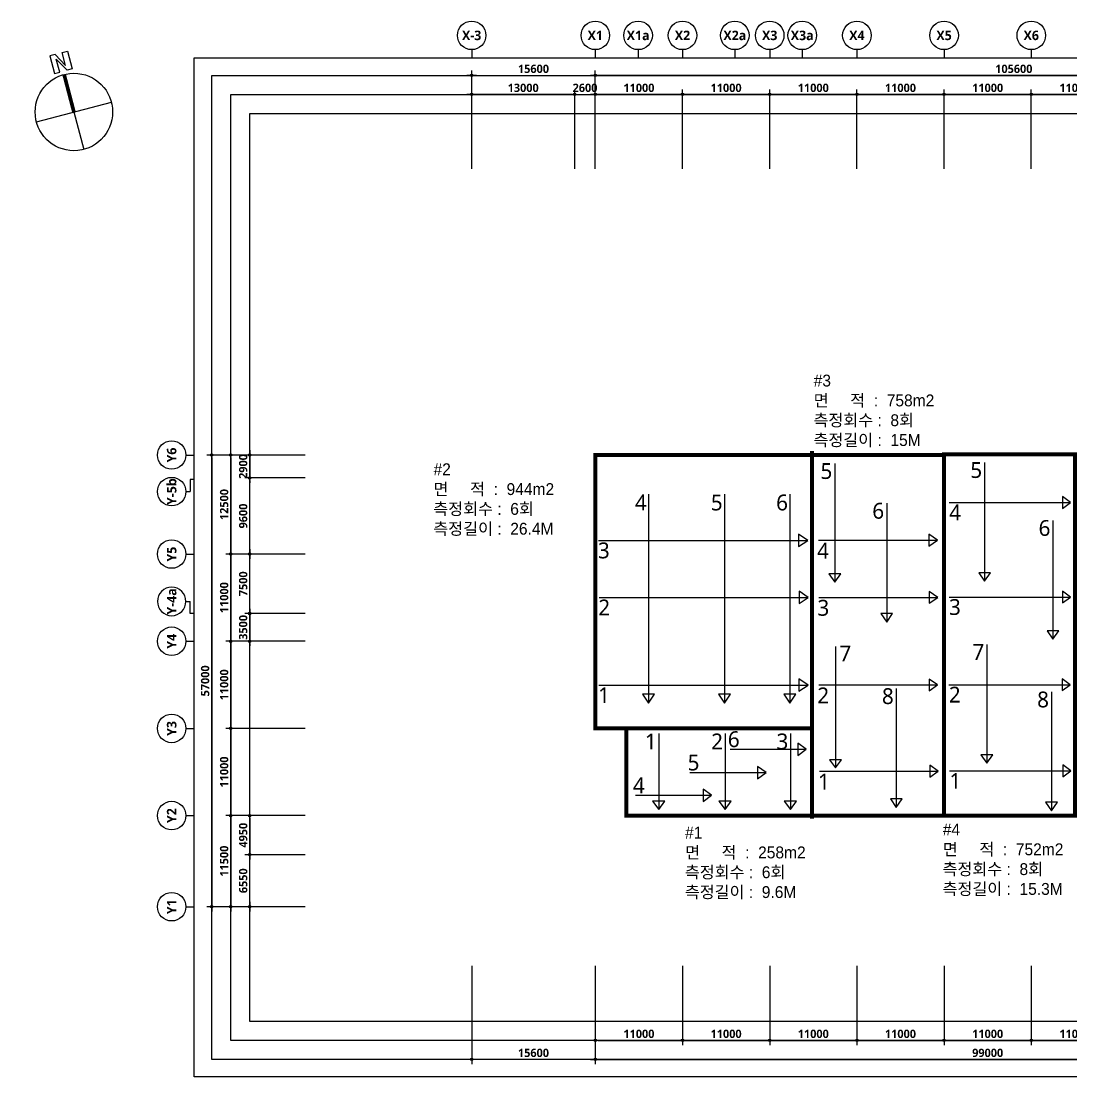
# Model space of a CAD drawing. Header units: millimetres. Extents: x -5354 to 981672, y -957001 to -780013.
# Drawn here: x 498646 to 631209, y -928197 to -794976 of the extents above; entities that cross this region are included whole.
import ezdxf
from ezdxf.enums import TextEntityAlignment as Align

# ---------------------------------------------------------------- set-up
doc = ezdxf.new("R2010")
doc.units = ezdxf.units.MM
doc.header["$LTSCALE"] = 300
doc.header["$MEASUREMENT"] = 0
doc.header["$PDSIZE"] = -10
doc.layers.get('0').update_dxf_attribs({"linetype": 'CONTINUOUS'})
doc.layers.get('Defpoints').update_dxf_attribs({"color": 153, "linetype": 'CONTINUOUS'})
for name, color, linetype in [('0.box', 2, 'CONTINUOUS'), ('0.line', 3, 'CONTINUOUS'), ('9-텍스트', 3, 'CONTINUOUS'), ('A-ANNO-SYMB', 7, 'CONTINUOUS'), ('A-ANNO-TEXT1', 7, 'CONTINUOUS'), ('A-ST-AXIS-BUB', 7, 'CONTINUOUS'), ('A-ST-AXIS-DIM', 7, 'CONTINUOUS'), ('ILDO_Cosinus Joint', 20, 'CONTINUOUS'), ('X-SEC-종$0$A-ST-AXIS-BUB', 7, 'CONTINUOUS'), ('검수라인', 3, 'CONTINUOUS')]:
    doc.layers.add(name, color=color, linetype=linetype)
doc.layers.add('Defpoint', color=161, linetype='CONTINUOUS', plot=False)
doc.styles.add('RXHS', font='')
doc.styles.add('SH_대대리576', font='')
doc.styles.add('운율4', font='malgun.ttf')
doc.styles.get('RXHS').set_extended_font_data('HY울릉도L')
doc.styles.get('SH_대대리576').set_extended_font_data('NanumGothic', bold=True)
doc.dimstyles.new('SHP 600', dxfattribs={"dimscale": 300, "dimtxt": 3.5, "dimasz": 1, "dimexe": 2, "dimexo": 2, "dimgap": 1, "dimtad": 1, "dimdec": 0, "dimzin": 0, "dimdsep": 46, "dimtxsty": 'SH_대대리576', "dimblk": 'DIMDOT', "dimcen": 0.09, "dimclrt": 3, "dimadec": 0, "dimazin": 1, "dimtfac": 1, "dimtdec": 0, "dimtix": 1, "dimtmove": 2, "dimatfit": 0, "dimldrblk": 'DIMDOT', "dimfxl": 1, "dimtolj": 1, "dimtzin": 0, "dimarcsym": 0})

# ---------------------------------------------------------------- blocks, each defined once
blk = doc.blocks.new('DIMDOT')
at = {"color": 0}
blk.add_line((-2, 0), (2, 0), dxfattribs=at)
for radius in [0.5, 0.25]:
    blk.add_circle((0, 0), radius, dxfattribs=at)
blk = doc.blocks.new('*D200')
at = {"layer": 'A-ST-AXIS-DIM', "color": 0, "lineweight": -2, "transparency": 16777216}
for p, q in [((571087, -813626), (571087, -801226)), ((676387, -801826), (571387, -801826)), ((676687, -813626), (676687, -801226))]:
    blk.add_line(p, q, dxfattribs=at)
at = {"layer": 'Defpoints', "color": 0, "transparency": 16777216}
for p in [(571087, -801826), (571087, -814226), (676687, -814226)]:
    blk.add_point(p, dxfattribs=at)
at = {"layer": 'A-ST-AXIS-DIM', "color": 0, "lineweight": -2, "transparency": 16777216, "xscale": 300, "yscale": 300, "zscale": 300, "rotation": 180}
blk.add_blockref('DIMDOT', (571087, -801826), dxfattribs=at)
at = {"layer": 'A-ST-AXIS-DIM', "color": 0, "lineweight": -2, "transparency": 16777216, "xscale": 300, "yscale": 300, "zscale": 300}
blk.add_blockref('DIMDOT', (676687, -801826), dxfattribs=at)
at = {"layer": 'A-ST-AXIS-DIM', "color": 3, "transparency": 16777216, "insert": (623887, -801001), "char_height": 1050, "attachment_point": 5, "style": 'SH_대대리576'}
blk.add_mtext('\\A1;105600', dxfattribs=at)
blk = doc.blocks.new('*D199')
at = {"layer": 'A-ST-AXIS-DIM', "color": 0, "lineweight": -2, "transparency": 16777216}
for p, q in [((571087, -813626), (571087, -803626)), ((581787, -804226), (571387, -804226)), ((582087, -813626), (582087, -803626))]:
    blk.add_line(p, q, dxfattribs=at)
at = {"layer": 'Defpoints', "color": 0, "transparency": 16777216}
for p in [(571087, -804226), (571087, -814226), (582087, -814226)]:
    blk.add_point(p, dxfattribs=at)
at = {"layer": 'A-ST-AXIS-DIM', "color": 0, "lineweight": -2, "transparency": 16777216, "xscale": 300, "yscale": 300, "zscale": 300, "rotation": 180}
blk.add_blockref('DIMDOT', (571087, -804226), dxfattribs=at)
at = {"layer": 'A-ST-AXIS-DIM', "color": 0, "lineweight": -2, "transparency": 16777216, "xscale": 300, "yscale": 300, "zscale": 300}
blk.add_blockref('DIMDOT', (582087, -804226), dxfattribs=at)
at = {"layer": 'A-ST-AXIS-DIM', "color": 3, "transparency": 16777216, "insert": (576587, -803401), "char_height": 1050, "attachment_point": 5, "style": 'SH_대대리576'}
blk.add_mtext('\\A1;11000', dxfattribs=at)
blk = doc.blocks.new('*D198')
at = {"layer": 'A-ST-AXIS-DIM', "color": 0, "lineweight": -2, "transparency": 16777216}
for p, q in [((582087, -813626), (582087, -803626)), ((592787, -804226), (582387, -804226)), ((593087, -813626), (593087, -803626))]:
    blk.add_line(p, q, dxfattribs=at)
at = {"layer": 'Defpoints', "color": 0, "transparency": 16777216}
for p in [(582087, -804226), (582087, -814226), (593087, -814226)]:
    blk.add_point(p, dxfattribs=at)
at = {"layer": 'A-ST-AXIS-DIM', "color": 0, "lineweight": -2, "transparency": 16777216, "xscale": 300, "yscale": 300, "zscale": 300, "rotation": 180}
blk.add_blockref('DIMDOT', (582087, -804226), dxfattribs=at)
at = {"layer": 'A-ST-AXIS-DIM', "color": 0, "lineweight": -2, "transparency": 16777216, "xscale": 300, "yscale": 300, "zscale": 300}
blk.add_blockref('DIMDOT', (593087, -804226), dxfattribs=at)
at = {"layer": 'A-ST-AXIS-DIM', "color": 3, "transparency": 16777216, "insert": (587587, -803401), "char_height": 1050, "attachment_point": 5, "style": 'SH_대대리576'}
blk.add_mtext('\\A1;11000', dxfattribs=at)
blk = doc.blocks.new('*D197')
at = {"layer": 'A-ST-AXIS-DIM', "color": 0, "lineweight": -2, "transparency": 16777216}
for p, q in [((593087, -813626), (593087, -803626)), ((603787, -804226), (593387, -804226)), ((604087, -813626), (604087, -803626))]:
    blk.add_line(p, q, dxfattribs=at)
at = {"layer": 'Defpoints', "color": 0, "transparency": 16777216}
for p in [(593087, -804226), (593087, -814226), (604087, -814226)]:
    blk.add_point(p, dxfattribs=at)
at = {"layer": 'A-ST-AXIS-DIM', "color": 0, "lineweight": -2, "transparency": 16777216, "xscale": 300, "yscale": 300, "zscale": 300, "rotation": 180}
blk.add_blockref('DIMDOT', (593087, -804226), dxfattribs=at)
at = {"layer": 'A-ST-AXIS-DIM', "color": 0, "lineweight": -2, "transparency": 16777216, "xscale": 300, "yscale": 300, "zscale": 300}
blk.add_blockref('DIMDOT', (604087, -804226), dxfattribs=at)
at = {"layer": 'A-ST-AXIS-DIM', "color": 3, "transparency": 16777216, "insert": (598587, -803401), "char_height": 1050, "attachment_point": 5, "style": 'SH_대대리576'}
blk.add_mtext('\\A1;11000', dxfattribs=at)
blk = doc.blocks.new('*D196')
at = {"layer": 'A-ST-AXIS-DIM', "color": 0, "lineweight": -2, "transparency": 16777216}
for p, q in [((604087, -813626), (604087, -803626)), ((614787, -804226), (604387, -804226)), ((615087, -813626), (615087, -803626))]:
    blk.add_line(p, q, dxfattribs=at)
at = {"layer": 'Defpoints', "color": 0, "transparency": 16777216}
for p in [(604087, -804226), (604087, -814226), (615087, -814226)]:
    blk.add_point(p, dxfattribs=at)
at = {"layer": 'A-ST-AXIS-DIM', "color": 0, "lineweight": -2, "transparency": 16777216, "xscale": 300, "yscale": 300, "zscale": 300, "rotation": 180}
blk.add_blockref('DIMDOT', (604087, -804226), dxfattribs=at)
at = {"layer": 'A-ST-AXIS-DIM', "color": 0, "lineweight": -2, "transparency": 16777216, "xscale": 300, "yscale": 300, "zscale": 300}
blk.add_blockref('DIMDOT', (615087, -804226), dxfattribs=at)
at = {"layer": 'A-ST-AXIS-DIM', "color": 3, "transparency": 16777216, "insert": (609587, -803401), "char_height": 1050, "attachment_point": 5, "style": 'SH_대대리576'}
blk.add_mtext('\\A1;11000', dxfattribs=at)
blk = doc.blocks.new('*D195')
at = {"layer": 'A-ST-AXIS-DIM', "color": 0, "lineweight": -2, "transparency": 16777216}
for p, q in [((615087, -813626), (615087, -803626)), ((625787, -804226), (615387, -804226)), ((626087, -813626), (626087, -803626))]:
    blk.add_line(p, q, dxfattribs=at)
at = {"layer": 'Defpoints', "color": 0, "transparency": 16777216}
for p in [(615087, -804226), (615087, -814226), (626087, -814226)]:
    blk.add_point(p, dxfattribs=at)
at = {"layer": 'A-ST-AXIS-DIM', "color": 0, "lineweight": -2, "transparency": 16777216, "xscale": 300, "yscale": 300, "zscale": 300, "rotation": 180}
blk.add_blockref('DIMDOT', (615087, -804226), dxfattribs=at)
at = {"layer": 'A-ST-AXIS-DIM', "color": 0, "lineweight": -2, "transparency": 16777216, "xscale": 300, "yscale": 300, "zscale": 300}
blk.add_blockref('DIMDOT', (626087, -804226), dxfattribs=at)
at = {"layer": 'A-ST-AXIS-DIM', "color": 3, "transparency": 16777216, "insert": (620587, -803401), "char_height": 1050, "attachment_point": 5, "style": 'SH_대대리576'}
blk.add_mtext('\\A1;11000', dxfattribs=at)
blk = doc.blocks.new('*D194')
at = {"layer": 'A-ST-AXIS-DIM', "color": 0, "lineweight": -2, "transparency": 16777216}
for p, q in [((626087, -813626), (626087, -803626)), ((636787, -804226), (626387, -804226)), ((637087, -813626), (637087, -803626))]:
    blk.add_line(p, q, dxfattribs=at)
at = {"layer": 'Defpoints', "color": 0, "transparency": 16777216}
for p in [(626087, -804226), (626087, -814226), (637087, -814226)]:
    blk.add_point(p, dxfattribs=at)
at = {"layer": 'A-ST-AXIS-DIM', "color": 0, "lineweight": -2, "transparency": 16777216, "xscale": 300, "yscale": 300, "zscale": 300, "rotation": 180}
blk.add_blockref('DIMDOT', (626087, -804226), dxfattribs=at)
at = {"layer": 'A-ST-AXIS-DIM', "color": 0, "lineweight": -2, "transparency": 16777216, "xscale": 300, "yscale": 300, "zscale": 300}
blk.add_blockref('DIMDOT', (637087, -804226), dxfattribs=at)
at = {"layer": 'A-ST-AXIS-DIM', "color": 3, "transparency": 16777216, "insert": (631587, -803401), "char_height": 1050, "attachment_point": 5, "style": 'SH_대대리576'}
blk.add_mtext('\\A1;11000', dxfattribs=at)
blk = doc.blocks.new('*D184')
at = {"layer": 'A-ST-AXIS-DIM', "color": 0, "lineweight": -2, "transparency": 16777216}
for p, q in [((534487, -849726), (522087, -849726)), ((522687, -850026), (522687, -906426)), ((534487, -906726), (522087, -906726))]:
    blk.add_line(p, q, dxfattribs=at)
at = {"layer": 'Defpoints', "color": 0, "transparency": 16777216}
for p in [(535087, -849726), (522687, -906726), (535087, -906726)]:
    blk.add_point(p, dxfattribs=at)
at = {"layer": 'A-ST-AXIS-DIM', "color": 0, "lineweight": -2, "transparency": 16777216, "xscale": 300, "yscale": 300, "zscale": 300}
for p, rotation in [((522687, -849726), 90), ((522687, -906726), 270)]:
    blk.add_blockref('DIMDOT', p, dxfattribs=dict(at, rotation=rotation))
at = {"layer": 'A-ST-AXIS-DIM', "color": 3, "transparency": 16777216, "insert": (521862, -878226), "char_height": 1050, "attachment_point": 5, "rotation": 90, "style": 'SH_대대리576'}
blk.add_mtext('\\A1;57000', dxfattribs=at)
blk = doc.blocks.new('*D183')
at = {"layer": 'A-ST-AXIS-DIM', "color": 0, "lineweight": -2, "transparency": 16777216}
for p, q in [((534487, -895226), (524487, -895226)), ((525087, -895526), (525087, -906426)), ((534487, -906726), (524487, -906726))]:
    blk.add_line(p, q, dxfattribs=at)
at = {"layer": 'Defpoints', "color": 0, "transparency": 16777216}
for p in [(535087, -895226), (525087, -906726), (535087, -906726)]:
    blk.add_point(p, dxfattribs=at)
at = {"layer": 'A-ST-AXIS-DIM', "color": 0, "lineweight": -2, "transparency": 16777216, "xscale": 300, "yscale": 300, "zscale": 300}
for p, rotation in [((525087, -895226), 90), ((525087, -906726), 270)]:
    blk.add_blockref('DIMDOT', p, dxfattribs=dict(at, rotation=rotation))
at = {"layer": 'A-ST-AXIS-DIM', "color": 3, "transparency": 16777216, "insert": (524262, -900976), "char_height": 1050, "attachment_point": 5, "rotation": 90, "style": 'SH_대대리576'}
blk.add_mtext('\\A1;11500', dxfattribs=at)
blk = doc.blocks.new('*D182')
at = {"layer": 'A-ST-AXIS-DIM', "color": 0, "lineweight": -2, "transparency": 16777216}
for p, q in [((534487, -884226), (524487, -884226)), ((525087, -884526), (525087, -894926)), ((534487, -895226), (524487, -895226))]:
    blk.add_line(p, q, dxfattribs=at)
at = {"layer": 'Defpoints', "color": 0, "transparency": 16777216}
for p in [(535087, -884226), (525087, -895226), (535087, -895226)]:
    blk.add_point(p, dxfattribs=at)
at = {"layer": 'A-ST-AXIS-DIM', "color": 0, "lineweight": -2, "transparency": 16777216, "xscale": 300, "yscale": 300, "zscale": 300}
for p, rotation in [((525087, -884226), 90), ((525087, -895226), 270)]:
    blk.add_blockref('DIMDOT', p, dxfattribs=dict(at, rotation=rotation))
at = {"layer": 'A-ST-AXIS-DIM', "color": 3, "transparency": 16777216, "insert": (524262, -889726), "char_height": 1050, "attachment_point": 5, "rotation": 90, "style": 'SH_대대리576'}
blk.add_mtext('\\A1;11000', dxfattribs=at)
blk = doc.blocks.new('*D181')
at = {"layer": 'A-ST-AXIS-DIM', "color": 0, "lineweight": -2, "transparency": 16777216}
for p, q in [((534487, -873226), (524487, -873226)), ((525087, -873526), (525087, -883926)), ((534487, -884226), (524487, -884226))]:
    blk.add_line(p, q, dxfattribs=at)
at = {"layer": 'Defpoints', "color": 0, "transparency": 16777216}
for p in [(535087, -873226), (525087, -884226), (535087, -884226)]:
    blk.add_point(p, dxfattribs=at)
at = {"layer": 'A-ST-AXIS-DIM', "color": 0, "lineweight": -2, "transparency": 16777216, "xscale": 300, "yscale": 300, "zscale": 300}
for p, rotation in [((525087, -873226), 90), ((525087, -884226), 270)]:
    blk.add_blockref('DIMDOT', p, dxfattribs=dict(at, rotation=rotation))
at = {"layer": 'A-ST-AXIS-DIM', "color": 3, "transparency": 16777216, "insert": (524262, -878726), "char_height": 1050, "attachment_point": 5, "rotation": 90, "style": 'SH_대대리576'}
blk.add_mtext('\\A1;11000', dxfattribs=at)
blk = doc.blocks.new('*D180')
at = {"layer": 'A-ST-AXIS-DIM', "color": 0, "lineweight": -2, "transparency": 16777216}
for p, q in [((534487, -862226), (524487, -862226)), ((525087, -862526), (525087, -872926)), ((534487, -873226), (524487, -873226))]:
    blk.add_line(p, q, dxfattribs=at)
at = {"layer": 'Defpoints', "color": 0, "transparency": 16777216}
for p in [(535087, -862226), (525087, -873226), (535087, -873226)]:
    blk.add_point(p, dxfattribs=at)
at = {"layer": 'A-ST-AXIS-DIM', "color": 0, "lineweight": -2, "transparency": 16777216, "xscale": 300, "yscale": 300, "zscale": 300}
for p, rotation in [((525087, -862226), 90), ((525087, -873226), 270)]:
    blk.add_blockref('DIMDOT', p, dxfattribs=dict(at, rotation=rotation))
at = {"layer": 'A-ST-AXIS-DIM', "color": 3, "transparency": 16777216, "insert": (524262, -867726), "char_height": 1050, "attachment_point": 5, "rotation": 90, "style": 'SH_대대리576'}
blk.add_mtext('\\A1;11000', dxfattribs=at)
blk = doc.blocks.new('*D179')
at = {"layer": 'A-ST-AXIS-DIM', "color": 0, "lineweight": -2, "transparency": 16777216}
for p, q in [((534487, -849726), (524487, -849726)), ((525087, -850026), (525087, -861926)), ((534487, -862226), (524487, -862226))]:
    blk.add_line(p, q, dxfattribs=at)
at = {"layer": 'Defpoints', "color": 0, "transparency": 16777216}
for p in [(535087, -849726), (525087, -862226), (535087, -862226)]:
    blk.add_point(p, dxfattribs=at)
at = {"layer": 'A-ST-AXIS-DIM', "color": 0, "lineweight": -2, "transparency": 16777216, "xscale": 300, "yscale": 300, "zscale": 300}
for p, rotation in [((525087, -849726), 90), ((525087, -862226), 270)]:
    blk.add_blockref('DIMDOT', p, dxfattribs=dict(at, rotation=rotation))
at = {"layer": 'A-ST-AXIS-DIM', "color": 3, "transparency": 16777216, "insert": (524262, -855976), "char_height": 1050, "attachment_point": 5, "rotation": 90, "style": 'SH_대대리576'}
blk.add_mtext('\\A1;12500', dxfattribs=at)
blk = doc.blocks.new('*D47')
at = {"layer": 'A-ST-AXIS-DIM', "color": 0, "lineweight": -2, "transparency": 16777216}
for p, q in [((571087, -914197), (571087, -924197)), ((582087, -914197), (582087, -924197)), ((571387, -923597), (581787, -923597))]:
    blk.add_line(p, q, dxfattribs=at)
at = {"layer": 'Defpoints', "color": 0, "transparency": 16777216}
for p in [(571087, -913597), (582087, -913597), (582087, -923597)]:
    blk.add_point(p, dxfattribs=at)
at = {"layer": 'A-ST-AXIS-DIM', "color": 0, "lineweight": -2, "transparency": 16777216, "xscale": 300, "yscale": 300, "zscale": 300, "rotation": 180}
blk.add_blockref('DIMDOT', (571087, -923597), dxfattribs=at)
at = {"layer": 'A-ST-AXIS-DIM', "color": 0, "lineweight": -2, "transparency": 16777216, "xscale": 300, "yscale": 300, "zscale": 300}
blk.add_blockref('DIMDOT', (582087, -923597), dxfattribs=at)
at = {"layer": 'A-ST-AXIS-DIM', "color": 3, "transparency": 16777216, "insert": (576587, -922772), "char_height": 1050, "attachment_point": 5, "style": 'SH_대대리576'}
blk.add_mtext('\\A1;11000', dxfattribs=at)
blk = doc.blocks.new('*D46')
at = {"layer": 'A-ST-AXIS-DIM', "color": 0, "lineweight": -2, "transparency": 16777216}
for p, q in [((582087, -914197), (582087, -924197)), ((593087, -914197), (593087, -924197)), ((582387, -923597), (592787, -923597))]:
    blk.add_line(p, q, dxfattribs=at)
at = {"layer": 'Defpoints', "color": 0, "transparency": 16777216}
for p in [(582087, -913597), (593087, -913597), (593087, -923597)]:
    blk.add_point(p, dxfattribs=at)
at = {"layer": 'A-ST-AXIS-DIM', "color": 0, "lineweight": -2, "transparency": 16777216, "xscale": 300, "yscale": 300, "zscale": 300, "rotation": 180}
blk.add_blockref('DIMDOT', (582087, -923597), dxfattribs=at)
at = {"layer": 'A-ST-AXIS-DIM', "color": 0, "lineweight": -2, "transparency": 16777216, "xscale": 300, "yscale": 300, "zscale": 300}
blk.add_blockref('DIMDOT', (593087, -923597), dxfattribs=at)
at = {"layer": 'A-ST-AXIS-DIM', "color": 3, "transparency": 16777216, "insert": (587587, -922772), "char_height": 1050, "attachment_point": 5, "style": 'SH_대대리576'}
blk.add_mtext('\\A1;11000', dxfattribs=at)
blk = doc.blocks.new('*D45')
at = {"layer": 'A-ST-AXIS-DIM', "color": 0, "lineweight": -2, "transparency": 16777216}
for p, q in [((593087, -914197), (593087, -924197)), ((604087, -914197), (604087, -924197)), ((593387, -923597), (603787, -923597))]:
    blk.add_line(p, q, dxfattribs=at)
at = {"layer": 'Defpoints', "color": 0, "transparency": 16777216}
for p in [(593087, -913597), (604087, -913597), (604087, -923597)]:
    blk.add_point(p, dxfattribs=at)
at = {"layer": 'A-ST-AXIS-DIM', "color": 0, "lineweight": -2, "transparency": 16777216, "xscale": 300, "yscale": 300, "zscale": 300, "rotation": 180}
blk.add_blockref('DIMDOT', (593087, -923597), dxfattribs=at)
at = {"layer": 'A-ST-AXIS-DIM', "color": 0, "lineweight": -2, "transparency": 16777216, "xscale": 300, "yscale": 300, "zscale": 300}
blk.add_blockref('DIMDOT', (604087, -923597), dxfattribs=at)
at = {"layer": 'A-ST-AXIS-DIM', "color": 3, "transparency": 16777216, "insert": (598587, -922772), "char_height": 1050, "attachment_point": 5, "style": 'SH_대대리576'}
blk.add_mtext('\\A1;11000', dxfattribs=at)
blk = doc.blocks.new('*D44')
at = {"layer": 'A-ST-AXIS-DIM', "color": 0, "lineweight": -2, "transparency": 16777216}
for p, q in [((604087, -914197), (604087, -924197)), ((615087, -914197), (615087, -924197)), ((604387, -923597), (614787, -923597))]:
    blk.add_line(p, q, dxfattribs=at)
at = {"layer": 'Defpoints', "color": 0, "transparency": 16777216}
for p in [(604087, -913597), (615087, -913597), (615087, -923597)]:
    blk.add_point(p, dxfattribs=at)
at = {"layer": 'A-ST-AXIS-DIM', "color": 0, "lineweight": -2, "transparency": 16777216, "xscale": 300, "yscale": 300, "zscale": 300, "rotation": 180}
blk.add_blockref('DIMDOT', (604087, -923597), dxfattribs=at)
at = {"layer": 'A-ST-AXIS-DIM', "color": 0, "lineweight": -2, "transparency": 16777216, "xscale": 300, "yscale": 300, "zscale": 300}
blk.add_blockref('DIMDOT', (615087, -923597), dxfattribs=at)
at = {"layer": 'A-ST-AXIS-DIM', "color": 3, "transparency": 16777216, "insert": (609587, -922772), "char_height": 1050, "attachment_point": 5, "style": 'SH_대대리576'}
blk.add_mtext('\\A1;11000', dxfattribs=at)
blk = doc.blocks.new('*D43')
at = {"layer": 'A-ST-AXIS-DIM', "color": 0, "lineweight": -2, "transparency": 16777216}
for p, q in [((615087, -914197), (615087, -924197)), ((626087, -914197), (626087, -924197)), ((615387, -923597), (625787, -923597))]:
    blk.add_line(p, q, dxfattribs=at)
at = {"layer": 'Defpoints', "color": 0, "transparency": 16777216}
for p in [(615087, -913597), (626087, -913597), (626087, -923597)]:
    blk.add_point(p, dxfattribs=at)
at = {"layer": 'A-ST-AXIS-DIM', "color": 0, "lineweight": -2, "transparency": 16777216, "xscale": 300, "yscale": 300, "zscale": 300, "rotation": 180}
blk.add_blockref('DIMDOT', (615087, -923597), dxfattribs=at)
at = {"layer": 'A-ST-AXIS-DIM', "color": 0, "lineweight": -2, "transparency": 16777216, "xscale": 300, "yscale": 300, "zscale": 300}
blk.add_blockref('DIMDOT', (626087, -923597), dxfattribs=at)
at = {"layer": 'A-ST-AXIS-DIM', "color": 3, "transparency": 16777216, "insert": (620587, -922772), "char_height": 1050, "attachment_point": 5, "style": 'SH_대대리576'}
blk.add_mtext('\\A1;11000', dxfattribs=at)
blk = doc.blocks.new('*D42')
at = {"layer": 'A-ST-AXIS-DIM', "color": 0, "lineweight": -2, "transparency": 16777216}
for p, q in [((626087, -914197), (626087, -924197)), ((637087, -914197), (637087, -924197)), ((626387, -923597), (636787, -923597))]:
    blk.add_line(p, q, dxfattribs=at)
at = {"layer": 'Defpoints', "color": 0, "transparency": 16777216}
for p in [(626087, -913597), (637087, -913597), (637087, -923597)]:
    blk.add_point(p, dxfattribs=at)
at = {"layer": 'A-ST-AXIS-DIM', "color": 0, "lineweight": -2, "transparency": 16777216, "xscale": 300, "yscale": 300, "zscale": 300, "rotation": 180}
blk.add_blockref('DIMDOT', (626087, -923597), dxfattribs=at)
at = {"layer": 'A-ST-AXIS-DIM', "color": 0, "lineweight": -2, "transparency": 16777216, "xscale": 300, "yscale": 300, "zscale": 300}
blk.add_blockref('DIMDOT', (637087, -923597), dxfattribs=at)
at = {"layer": 'A-ST-AXIS-DIM', "color": 3, "transparency": 16777216, "insert": (631587, -922772), "char_height": 1050, "attachment_point": 5, "style": 'SH_대대리576'}
blk.add_mtext('\\A1;11000', dxfattribs=at)
blk = doc.blocks.new('*D38')
at = {"layer": 'A-ST-AXIS-DIM', "color": 0, "lineweight": -2, "transparency": 16777216}
for p, q in [((571087, -914197), (571087, -926597)), ((670087, -914197), (670087, -926597)), ((571387, -925997), (669787, -925997))]:
    blk.add_line(p, q, dxfattribs=at)
at = {"layer": 'Defpoints', "color": 0, "transparency": 16777216}
for p in [(571087, -913597), (670087, -913597), (670087, -925997)]:
    blk.add_point(p, dxfattribs=at)
at = {"layer": 'A-ST-AXIS-DIM', "color": 0, "lineweight": -2, "transparency": 16777216, "xscale": 300, "yscale": 300, "zscale": 300, "rotation": 180}
blk.add_blockref('DIMDOT', (571087, -925997), dxfattribs=at)
at = {"layer": 'A-ST-AXIS-DIM', "color": 0, "lineweight": -2, "transparency": 16777216, "xscale": 300, "yscale": 300, "zscale": 300}
blk.add_blockref('DIMDOT', (670087, -925997), dxfattribs=at)
at = {"layer": 'A-ST-AXIS-DIM', "color": 3, "transparency": 16777216, "insert": (620587, -925172), "char_height": 1050, "attachment_point": 5, "style": 'SH_대대리576'}
blk.add_mtext('\\A1;99000', dxfattribs=at)
blk = doc.blocks.new('dr-sy-018-D-M')
at = {"layer": 'A-ANNO-SYMB'}
for p, q in [((-1, 16.4), (-2.5, 16.4)), ((-2.5, 16.4), (-2.5, 11.4)), ((-1, 16.4), (1, 12.8)), ((-1, 15.09), (1.05, 11.4)), ((-1, 11.4), (-1, 15.09)), ((1, 12.8), (1, 16.4)), ((1, 16.4), (2.5, 16.4)), ((2.5, 16.4), (2.5, 11.4)), ((-2.5, 11.4), (-1, 11.4)), ((2.5, 11.4), (1.05, 11.4)), ((-10.5, 0), (10.5, 0)), ((0, 0), (0, -10.5))]:
    blk.add_line(p, q, dxfattribs=at)
at = {"layer": 'A-ANNO-SYMB', "const_width": 1}
blk.add_lwpolyline([(0, 10.5), (0, 0)], dxfattribs=at)
at = {"layer": 'A-ANNO-SYMB'}
blk.add_circle((0, 0), 10.5, dxfattribs=at)
blk = doc.blocks.new('A-ST-AXIS-BUB-1')
at = {"layer": 'A-ST-AXIS-BUB'}
blk.add_line((0, 350), (0, 0), dxfattribs=at)
blk.add_circle((0, 950), 600, dxfattribs=at)
blk = doc.blocks.new('A-ST-AXIS-BUB-2')
at = {"layer": 'X-SEC-종$0$A-ST-AXIS-BUB'}
blk.add_line((1800, 1050, -103000), (1800, 525, -103000), dxfattribs=at)
at = {"layer": 'X-SEC-종$0$A-ST-AXIS-BUB', "elevation": -103000}
blk.add_lwpolyline([(3323, 0), (3323, 525), (1800, 525)], dxfattribs=at)
at = {"layer": 'X-SEC-종$0$A-ST-AXIS-BUB'}
blk.add_circle((1800, 2850, -103000), 1800, dxfattribs=at)
blk = doc.blocks.new('*D89')
at = {"layer": 'A-ST-AXIS-DIM', "color": 0, "lineweight": -2, "transparency": 16777216}
for p, q in [((555487, -813626), (555487, -801226)), ((555787, -801826), (570787, -801826)), ((571087, -813626), (571087, -801226))]:
    blk.add_line(p, q, dxfattribs=at)
at = {"layer": 'Defpoints', "color": 0, "transparency": 16777216}
for p in [(571087, -801826), (555487, -814226), (571087, -814226)]:
    blk.add_point(p, dxfattribs=at)
at = {"layer": 'A-ST-AXIS-DIM', "color": 0, "lineweight": -2, "transparency": 16777216, "xscale": 300, "yscale": 300, "zscale": 300, "rotation": 180}
blk.add_blockref('DIMDOT', (555487, -801826), dxfattribs=at)
at = {"layer": 'A-ST-AXIS-DIM', "color": 0, "lineweight": -2, "transparency": 16777216, "xscale": 300, "yscale": 300, "zscale": 300}
blk.add_blockref('DIMDOT', (571087, -801826), dxfattribs=at)
at = {"layer": 'A-ST-AXIS-DIM', "color": 3, "transparency": 16777216, "insert": (563287, -801001), "char_height": 1050, "attachment_point": 5, "style": 'SH_대대리576'}
blk.add_mtext('\\A1;15600', dxfattribs=at)
blk = doc.blocks.new('*D88')
at = {"layer": 'A-ST-AXIS-DIM', "color": 0, "lineweight": -2, "transparency": 16777216}
for p, q in [((555487, -914197), (555487, -926597)), ((571087, -914197), (571087, -926597)), ((570787, -925997), (555787, -925997))]:
    blk.add_line(p, q, dxfattribs=at)
at = {"layer": 'Defpoints', "color": 0, "transparency": 16777216}
for p in [(555487, -913597), (571087, -913597), (555487, -925997)]:
    blk.add_point(p, dxfattribs=at)
at = {"layer": 'A-ST-AXIS-DIM', "color": 0, "lineweight": -2, "transparency": 16777216, "xscale": 300, "yscale": 300, "zscale": 300, "rotation": 180}
blk.add_blockref('DIMDOT', (555487, -925997), dxfattribs=at)
at = {"layer": 'A-ST-AXIS-DIM', "color": 0, "lineweight": -2, "transparency": 16777216, "xscale": 300, "yscale": 300, "zscale": 300}
blk.add_blockref('DIMDOT', (571087, -925997), dxfattribs=at)
at = {"layer": 'A-ST-AXIS-DIM', "color": 3, "transparency": 16777216, "insert": (563287, -925172), "char_height": 1050, "attachment_point": 5, "style": 'SH_대대리576'}
blk.add_mtext('\\A1;15600', dxfattribs=at)
blk = doc.blocks.new('*D99')
at = {"layer": 'A-ST-AXIS-DIM', "color": 0, "lineweight": -2, "transparency": 16777216}
for p, q in [((534487, -869726), (526887, -869726)), ((527487, -869426), (527487, -869126)), ((527487, -869726), (527487, -873226)), ((534487, -873226), (526887, -873226)), ((527487, -873526), (527487, -873826))]:
    blk.add_line(p, q, dxfattribs=at)
at = {"layer": 'Defpoints', "color": 0, "transparency": 16777216}
for p in [(535087, -869726), (527487, -873226), (535087, -873226)]:
    blk.add_point(p, dxfattribs=at)
at = {"layer": 'A-ST-AXIS-DIM', "color": 0, "lineweight": -2, "transparency": 16777216, "xscale": 300, "yscale": 300, "zscale": 300}
for p, rotation in [((527487, -869726), 270), ((527487, -873226), 90)]:
    blk.add_blockref('DIMDOT', p, dxfattribs=dict(at, rotation=rotation))
at = {"layer": 'A-ST-AXIS-DIM', "color": 3, "transparency": 16777216, "insert": (526662, -871476), "char_height": 1050, "attachment_point": 5, "rotation": 90, "style": 'SH_대대리576'}
blk.add_mtext('\\A1;3500', dxfattribs=at)
blk = doc.blocks.new('*D98')
at = {"layer": 'A-ST-AXIS-DIM', "color": 0, "lineweight": -2, "transparency": 16777216}
for p, q in [((534487, -862226), (526887, -862226)), ((527487, -869426), (527487, -862526)), ((534487, -869726), (526887, -869726))]:
    blk.add_line(p, q, dxfattribs=at)
at = {"layer": 'Defpoints', "color": 0, "transparency": 16777216}
for p in [(527487, -862226), (535087, -862226), (535087, -869726)]:
    blk.add_point(p, dxfattribs=at)
at = {"layer": 'A-ST-AXIS-DIM', "color": 0, "lineweight": -2, "transparency": 16777216, "xscale": 300, "yscale": 300, "zscale": 300}
for p, rotation in [((527487, -862226), 90), ((527487, -869726), 270)]:
    blk.add_blockref('DIMDOT', p, dxfattribs=dict(at, rotation=rotation))
at = {"layer": 'A-ST-AXIS-DIM', "color": 3, "transparency": 16777216, "insert": (526662, -865976), "char_height": 1050, "attachment_point": 5, "rotation": 90, "style": 'SH_대대리576'}
blk.add_mtext('\\A1;7500', dxfattribs=at)
blk = doc.blocks.new('*D90')
at = {"layer": 'A-ST-AXIS-DIM', "color": 0, "lineweight": -2, "transparency": 16777216}
for p, q in [((568187, -804226), (567887, -804226)), ((568487, -813626), (568487, -803626)), ((568487, -804226), (571087, -804226)), ((571087, -813626), (571087, -803626)), ((571387, -804226), (571687, -804226))]:
    blk.add_line(p, q, dxfattribs=at)
at = {"layer": 'Defpoints', "color": 0, "transparency": 16777216}
for p in [(571087, -804226), (568487, -814226), (571087, -814226)]:
    blk.add_point(p, dxfattribs=at)
at = {"layer": 'A-ST-AXIS-DIM', "color": 0, "lineweight": -2, "transparency": 16777216, "xscale": 300, "yscale": 300, "zscale": 300}
blk.add_blockref('DIMDOT', (568487, -804226), dxfattribs=at)
at = {"layer": 'A-ST-AXIS-DIM', "color": 0, "lineweight": -2, "transparency": 16777216, "xscale": 300, "yscale": 300, "zscale": 300, "rotation": 180}
blk.add_blockref('DIMDOT', (571087, -804226), dxfattribs=at)
at = {"layer": 'A-ST-AXIS-DIM', "color": 3, "transparency": 16777216, "insert": (569787, -803401), "char_height": 1050, "attachment_point": 5, "style": 'SH_대대리576'}
blk.add_mtext('\\A1;2600', dxfattribs=at)
blk = doc.blocks.new('*D30')
at = {"layer": 'A-ST-AXIS-DIM', "color": 0, "lineweight": -2, "transparency": 16777216}
for p, q in [((555487, -813626), (555487, -803626)), ((568187, -804226), (555787, -804226)), ((568487, -813626), (568487, -803626))]:
    blk.add_line(p, q, dxfattribs=at)
at = {"layer": 'Defpoints', "color": 0, "transparency": 16777216}
for p in [(555487, -804226), (555487, -814226), (568487, -814226)]:
    blk.add_point(p, dxfattribs=at)
at = {"layer": 'A-ST-AXIS-DIM', "color": 0, "lineweight": -2, "transparency": 16777216, "xscale": 300, "yscale": 300, "zscale": 300, "rotation": 180}
blk.add_blockref('DIMDOT', (555487, -804226), dxfattribs=at)
at = {"layer": 'A-ST-AXIS-DIM', "color": 0, "lineweight": -2, "transparency": 16777216, "xscale": 300, "yscale": 300, "zscale": 300}
blk.add_blockref('DIMDOT', (568487, -804226), dxfattribs=at)
at = {"layer": 'A-ST-AXIS-DIM', "color": 3, "transparency": 16777216, "insert": (561987, -803401), "char_height": 1050, "attachment_point": 5, "style": 'SH_대대리576'}
blk.add_mtext('\\A1;13000', dxfattribs=at)
blk = doc.blocks.new('*D29')
at = {"layer": 'A-ST-AXIS-DIM', "color": 0, "lineweight": -2, "transparency": 16777216}
for p, q in [((534487, -852626), (526887, -852626)), ((527487, -861926), (527487, -852926)), ((534487, -862226), (526887, -862226))]:
    blk.add_line(p, q, dxfattribs=at)
at = {"layer": 'Defpoints', "color": 0, "transparency": 16777216}
for p in [(527487, -852626), (535087, -852626), (535087, -862226)]:
    blk.add_point(p, dxfattribs=at)
at = {"layer": 'A-ST-AXIS-DIM', "color": 0, "lineweight": -2, "transparency": 16777216, "xscale": 300, "yscale": 300, "zscale": 300}
for p, rotation in [((527487, -852626), 90), ((527487, -862226), 270)]:
    blk.add_blockref('DIMDOT', p, dxfattribs=dict(at, rotation=rotation))
at = {"layer": 'A-ST-AXIS-DIM', "color": 3, "transparency": 16777216, "insert": (526662, -857426), "char_height": 1050, "attachment_point": 5, "rotation": 90, "style": 'SH_대대리576'}
blk.add_mtext('\\A1;9600', dxfattribs=at)
blk = doc.blocks.new('*D28')
at = {"layer": 'A-ST-AXIS-DIM', "color": 0, "lineweight": -2, "transparency": 16777216}
for p, q in [((534487, -849726), (526887, -849726)), ((527487, -849426), (527487, -849126)), ((527487, -849726), (527487, -852626)), ((534487, -852626), (526887, -852626)), ((527487, -852926), (527487, -853226))]:
    blk.add_line(p, q, dxfattribs=at)
at = {"layer": 'Defpoints', "color": 0, "transparency": 16777216}
for p in [(535087, -849726), (527487, -852626), (535087, -852626)]:
    blk.add_point(p, dxfattribs=at)
at = {"layer": 'A-ST-AXIS-DIM', "color": 0, "lineweight": -2, "transparency": 16777216, "xscale": 300, "yscale": 300, "zscale": 300}
for p, rotation in [((527487, -849726), 270), ((527487, -852626), 90)]:
    blk.add_blockref('DIMDOT', p, dxfattribs=dict(at, rotation=rotation))
at = {"layer": 'A-ST-AXIS-DIM', "color": 3, "transparency": 16777216, "insert": (526662, -851176), "char_height": 1050, "attachment_point": 5, "rotation": 90, "style": 'SH_대대리576'}
blk.add_mtext('\\A1;2900', dxfattribs=at)
blk = doc.blocks.new('*D27')
at = {"layer": 'A-ST-AXIS-DIM', "color": 0, "lineweight": -2, "transparency": 16777216}
for p, q in [((534487, -900176), (526887, -900176)), ((527487, -906426), (527487, -900476)), ((534487, -906726), (526887, -906726))]:
    blk.add_line(p, q, dxfattribs=at)
at = {"layer": 'Defpoints', "color": 0, "transparency": 16777216}
for p in [(527487, -900176), (535087, -900176), (535087, -906726)]:
    blk.add_point(p, dxfattribs=at)
at = {"layer": 'A-ST-AXIS-DIM', "color": 0, "lineweight": -2, "transparency": 16777216, "xscale": 300, "yscale": 300, "zscale": 300}
for p, rotation in [((527487, -900176), 90), ((527487, -906726), 270)]:
    blk.add_blockref('DIMDOT', p, dxfattribs=dict(at, rotation=rotation))
at = {"layer": 'A-ST-AXIS-DIM', "color": 3, "transparency": 16777216, "insert": (526662, -903451), "char_height": 1050, "attachment_point": 5, "rotation": 90, "style": 'SH_대대리576'}
blk.add_mtext('\\A1;6550', dxfattribs=at)
blk = doc.blocks.new('*D26')
at = {"layer": 'A-ST-AXIS-DIM', "color": 0, "lineweight": -2, "transparency": 16777216}
for p, q in [((534487, -895226), (526887, -895226)), ((527487, -895526), (527487, -899876)), ((534487, -900176), (526887, -900176))]:
    blk.add_line(p, q, dxfattribs=at)
at = {"layer": 'Defpoints', "color": 0, "transparency": 16777216}
for p in [(535087, -895226), (527487, -900176), (535087, -900176)]:
    blk.add_point(p, dxfattribs=at)
at = {"layer": 'A-ST-AXIS-DIM', "color": 0, "lineweight": -2, "transparency": 16777216, "xscale": 300, "yscale": 300, "zscale": 300}
for p, rotation in [((527487, -895226), 90), ((527487, -900176), 270)]:
    blk.add_blockref('DIMDOT', p, dxfattribs=dict(at, rotation=rotation))
at = {"layer": 'A-ST-AXIS-DIM', "color": 3, "transparency": 16777216, "insert": (526662, -897701), "char_height": 1050, "attachment_point": 5, "rotation": 90, "style": 'SH_대대리576'}
blk.add_mtext('\\A1;4950', dxfattribs=at)

msp = doc.modelspace()

# ---------------------------------------------------------------- linework, layer by layer
at = {"layer": '0.box', "const_width": 500, "elevation": 103000}
for points in [[(598436.9, -884225.9), (571087.2, -884225.9), (571087.2, -849725.9), (598436.9, -849725.9)], [(615087.2, -849725.9), (598436.9, -849725.9), (598436.9, -895225.9), (615087.2, -895225.9)], [(631587.2, -849625.9), (615087.2, -849625.9), (615087.2, -895225.9), (631587.2, -895225.9)], [(574987.2, -895225.9), (598436.9, -895225.9), (598436.9, -884225.9), (574987.2, -884225.9)]]:
    msp.add_lwpolyline(points, close=True, dxfattribs=at)
at = {"layer": '0.line'}
for points in [[(601304.5, -850790.3), (601304.5, -865790.3), (602055.8, -864719.4), (600553.2, -864719.4), (601304.5, -865790.3)], [(620205.3, -850663.5), (620205.3, -865663.5), (620956.7, -864592.6), (619454, -864592.6), (620205.3, -865663.5)], [(577801.6, -854655.8), (577801.6, -881055.8), (578571.8, -879889), (577031.4, -879889), (577801.6, -881055.8)], [(587381.6, -854655.8), (587381.6, -881055.8), (588151.8, -879889), (586611.4, -879889), (587381.6, -881055.8)], [(595623, -854655.8), (595623, -881055.8), (596393.2, -879889), (594852.8, -879889), (595623, -881055.8)], [(607845.4, -855807.8), (607845.4, -870807.8), (608596.8, -869736.9), (607094.1, -869736.9), (607845.4, -870807.8)], [(628823.7, -857976.5), (628823.7, -872976.5), (629575, -871905.6), (628072.4, -871905.6), (628823.7, -872976.5)], [(571506.5, -860494.5), (597906.5, -860494.5), (596739.7, -859724.3), (596739.7, -861264.7), (597906.5, -860494.5)], [(599290.8, -867685.8), (614290.8, -867685.8), (613219.9, -866934.5), (613219.9, -868437.1), (614290.8, -867685.8)], [(615718, -867652.5), (631018, -867652.5), (630005.5, -866905.4), (630005.5, -868399.5), (631018, -867652.5)], [(601396, -873896.4), (601396, -889196.4), (602143.1, -888183.9), (600649, -888183.9), (601396, -889196.4)], [(599274.1, -878742), (614274.1, -878742), (613203.2, -877990.7), (613203.2, -879493.3), (614274.1, -878742)], [(609060.8, -879194.3), (609060.8, -894194.3), (609812.1, -893123.3), (608309.5, -893123.3), (609060.8, -894194.3)], [(615701.3, -878708.7), (631001.3, -878708.7), (629988.8, -877961.6), (629988.8, -879455.7), (631001.3, -878708.7)], [(628640.1, -879618), (628640.1, -894618), (629391.4, -893547.1), (627888.8, -893547.1), (628640.1, -894618)], [(579096.4, -884857.6), (579096.4, -894457.6), (579875, -893394.6), (578317.7, -893394.6), (579096.4, -894457.6)], [(587460.2, -884857.6), (587460.2, -894457.6), (588238.8, -893394.6), (586681.6, -893394.6), (587460.2, -894457.6)], [(595701.6, -884857.6), (595701.6, -894457.6), (596480.2, -893394.6), (594922.9, -893394.6), (595701.6, -894457.6)], [(588101.5, -886853.5), (597701.5, -886853.5), (596638.5, -886074.9), (596638.5, -887632.1), (597701.5, -886853.5)], [(583030.1, -889791.8), (592630.1, -889791.8), (591567.1, -889013.2), (591567.1, -890570.4), (592630.1, -889791.8)], [(599354.2, -889615.4), (614354.2, -889615.4), (613283.3, -888864.1), (613283.3, -890366.7), (614354.2, -889615.4)], [(615781.4, -889582.1), (631081.4, -889582.1), (630068.9, -888835.1), (630068.9, -890329.1), (631081.4, -889582.1)], [(576135.2, -892663.6), (585735.2, -892663.6), (584672.1, -891884.9), (584672.1, -893442.2), (585735.2, -892663.6)]]:
    msp.add_lwpolyline(points, dxfattribs=at)
for points, elevation in [([(615734, -855723.4), (631034, -855723.4), (630021.5, -854976.4), (630021.5, -856470.5), (631034, -855723.4)], -103000), ([(599245.4, -860482.9), (614245.4, -860482.9), (613174.5, -859731.6), (613174.5, -861234.2), (614245.4, -860482.9)], -103000), ([(571551.9, -867697.4), (597951.9, -867697.4), (596785.1, -866927.2), (596785.1, -868467.6), (597951.9, -867697.4)], 103000), ([(620470, -873622.4), (620470, -888622.4), (621221.3, -887551.5), (619718.7, -887551.5), (620470, -888622.4)], 103000), ([(571535.2, -878753.6), (597935.2, -878753.6), (596768.4, -877983.4), (596768.4, -879523.8), (597935.2, -878753.6)], 103000)]:
    msp.add_lwpolyline(points, dxfattribs=dict(at, elevation=elevation))
at = {"layer": 'Defpoint'}
for points in [[(691687.2, -928197.4), (520487.2, -928197.4), (520487.2, -799625.9), (691687.2, -799625.9)], [(689487.2, -925997.4), (522687.2, -925997.4), (522687.2, -801825.9), (689487.2, -801825.9)], [(687087.2, -923597.4), (525087.2, -923597.4), (525087.2, -804225.9), (687087.2, -804225.9)], [(684687.2, -921197.4), (527487.2, -921197.4), (527487.2, -806625.9), (684687.2, -806625.9)]]:
    msp.add_lwpolyline(points, close=True, dxfattribs=at)
at = {"layer": 'ILDO_Cosinus Joint', "const_width": 500, "elevation": 103000}
msp.add_lwpolyline([(598436.9, -849225.9), (598436.9, -895625.9)], dxfattribs=at)

# ---------------------------------------------------------------- block references
at = {"xscale": 465.6960000000489, "yscale": 465.6960000000489, "zscale": 465.6960000000489, "rotation": 14.62512501076412}
msp.add_blockref('dr-sy-018-D-M', (505305.4, -806442.3), dxfattribs=at)
at = {"layer": 'A-ST-AXIS-BUB', "xscale": 3, "yscale": 3, "zscale": 3}
for p in [(555487.2, -799625.9), (571087.2, -799625.9), (576487.2, -799625.9), (582087.2, -799625.9), (588687.2, -799625.9), (593087.2, -799625.9), (597187.2, -799625.9), (604087.2, -799625.9), (615087.2, -799625.9), (626087.2, -799625.9)]:
    msp.add_blockref('A-ST-AXIS-BUB-1', p, dxfattribs=at)
at = {"layer": 'A-ST-AXIS-BUB', "xscale": 3, "yscale": 3, "zscale": 3, "rotation": 90}
for p in [(520487.2, -849725.9), (520487.2, -849725.9), (520487.2, -862225.9), (520487.2, -873225.9), (520487.2, -873225.9), (520487.2, -884225.9), (520487.2, -884225.9), (520487.2, -895225.9), (520487.2, -895225.9), (520487.2, -906725.9), (520487.2, -906725.9)]:
    msp.add_blockref('A-ST-AXIS-BUB-1', p, dxfattribs=at)
at = {"layer": 'A-ST-AXIS-BUB', "rotation": 90}
msp.add_blockref('A-ST-AXIS-BUB-2', (520487.2, -856148.8), dxfattribs=at)
at = {"layer": 'A-ST-AXIS-BUB', "xscale": -1, "rotation": 89.99999999999984}
msp.add_blockref('A-ST-AXIS-BUB-2', (520487.2, -866403), dxfattribs=at)

# ---------------------------------------------------------------- texts
at = {"layer": '9-텍스트', "color": 3, "char_height": 1500, "attachment_point": 1, "style": 'RXHS'}
for s, insert in [('\\pxi0.02023;{\\fGulim|b0|i0|c129|p50;#3\\P면     적  :  758m2\\P\\pi0;측정회수 :  8회\\P측정길이 :  15M}', (598605.3, -839586.6, 103000)), ('\\pxi0.02023;{\\fGulim|b0|i0|c129|p50;#2\\P면     적  :  944m2\\P\\pi0;측정회수 :  6회\\P측정길이 :  26.4M}', (550646.1, -850777, 103000)), ('\\pxi0.02023;{\\fGulim|b0|i0|c129|p50;#4\\P면     적  :  752m2\\P\\pi0;측정회수 :  8회\\P측정길이 :  15.3M}', (614892.3, -896228.7, 103000)), ('\\pxi0.02023;{\\fGulim|b0|i0|c129|p50;#1\\P면     적  :  258m2\\P\\pi0;측정회수 :  6회\\P측정길이 :  9.6M}', (582377.6, -896624.1, 103000))]:
    msp.add_mtext_dynamic_manual_height_columns(s, width=20376.871, gutter_width=1500, heights=[0], dxfattribs=dict(at, insert=insert))
at = {"layer": 'A-ANNO-TEXT1', "style": 'SH_대대리576'}
for s, p in [('X-3', (555487.2, -796775.9)), ('X1', (571087.2, -796775.9)), ('X1a', (576487.2, -796775.9)), ('X2', (582087.2, -796775.9)), ('X2a', (588687.2, -796775.9)), ('X3', (593087.2, -796775.9)), ('X3a', (597187.2, -796775.9)), ('X4', (604087.2, -796775.9)), ('X5', (615087.2, -796775.9)), ('X6', (626087.2, -796775.9))]:
    msp.add_text(s, height=1200, dxfattribs=at).set_placement(p, align=Align.MIDDLE_CENTER)
for s, p in [('Y6', (517637.2, -849725.9)), ('Y6', (517637.2, -849725.9)), ('Y-5b', (517637.2, -854348.8)), ('Y5', (517637.2, -862225.9)), ('Y-4a', (517637.2, -868203)), ('Y4', (517637.2, -873225.9)), ('Y4', (517637.2, -873225.9)), ('Y3', (517637.2, -884225.9)), ('Y3', (517637.2, -884225.9)), ('Y2', (517637.2, -895225.9)), ('Y2', (517637.2, -895225.9)), ('Y1', (517637.2, -906725.9)), ('Y1', (517637.2, -906725.9))]:
    msp.add_text(s, height=1200, rotation=90, dxfattribs=at).set_placement(p, align=Align.MIDDLE_CENTER)
at = {"layer": '검수라인', "style": '운율4'}
for s, p in [('5', (599491.6, -852748.9, 103000)), ('5', (618392.4, -852622.1, 103000)), ('4', (576081.1, -856718.5, 103000)), ('5', (585661.1, -856718.5, 103000)), ('6', (593902.5, -856718.5, 103000)), ('6', (606032.5, -857766.5, 103000)), ('4', (615722.3, -857979.2)), ('6', (627010.7, -859935.2, 103000)), ('3', (571417.4, -862764.1, 206000)), ('4', (599065, -862802.9)), ('2', (571462.9, -869967, 309000)), ('3', (599110.5, -870005.8, 103000)), ('3', (615706.4, -869908.2, 103000)), ('7', (601876.2, -875776.9, 206000)), ('7', (618657.1, -875581, 206000)), ('1', (571446.2, -881023.2, 309000)), ('2', (599093.8, -881062, 103000)), ('8', (607247.8, -881152.9, 103000)), ('2', (615689.7, -880964.4, 103000)), ('8', (626827.2, -881576.7, 103000)), ('6', (587806.4, -886590.5, 103000)), ('1', (577340.2, -886869.9, 103000)), ('2', (585704.1, -886869.9, 103000)), ('3', (593945.5, -886869.9, 103000)), ('5', (582734.9, -889528.8, 103000)), ('1', (615769.7, -891837.8, 103000)), ('4', (575840, -892400.6, 103000)), ('1', (599173.9, -891935.4, 103000))]:
    msp.add_text(s, height=2000, dxfattribs=at).set_placement(p)

# ---------------------------------------------------------------- dimensions: what is measured, and where the dimension line sits
at = {"layer": 'A-ST-AXIS-DIM'}
for base, p1, p2, angle, picture, middle in [((571087.2, -801825.9), (555487.2, -814225.9), (571087.2, -814225.9), 180, '*D89', (563287.2, -801000.9)), ((571087.2, -804225.9), (568487.2, -814225.9), (571087.2, -814225.9), 180, '*D90', (569787.2, -803400.9)), ((522687.2, -906725.9), (535087.2, -849725.9), (535087.2, -906725.9), 90, '*D184', (521862.2, -878225.9)), ((525087.2, -862225.9), (535087.2, -849725.9), (535087.2, -862225.9), 90, '*D179', (524262.2, -855975.9)), ((527487.2, -852625.9), (535087.2, -849725.9), (535087.2, -852625.9), 90, '*D28', (526662.2, -851175.9)), ((527487.2, -852625.9), (535087.2, -862225.9), (535087.2, -852625.9), 270, '*D29', (526662.2, -857425.9)), ((525087.2, -873225.9), (535087.2, -862225.9), (535087.2, -873225.9), 90, '*D180', (524262.2, -867725.9)), ((527487.2, -862225.9), (535087.2, -869725.9), (535087.2, -862225.9), 270, '*D98', (526662.2, -865975.9)), ((527487.2, -873225.9), (535087.2, -869725.9), (535087.2, -873225.9), 90, '*D99', (526662.2, -871475.9)), ((525087.2, -884225.9), (535087.2, -873225.9), (535087.2, -884225.9), 90, '*D181', (524262.2, -878725.9)), ((525087.2, -895225.9), (535087.2, -884225.9), (535087.2, -895225.9), 90, '*D182', (524262.2, -889725.9)), ((525087.2, -906725.9), (535087.2, -895225.9), (535087.2, -906725.9), 90, '*D183', (524262.2, -900975.9)), ((527487.2, -900175.9), (535087.2, -895225.9), (535087.2, -900175.9), 90, '*D26', (526662.2, -897700.9)), ((527487.2, -900175.9), (535087.2, -906725.9), (535087.2, -900175.9), 270, '*D27', (526662.2, -903450.9)), ((582087.2, -923597.4), (571087.2, -913597.4), (582087.2, -913597.4), 180, '*D47', (576587.2, -922772.4)), ((670087.2, -925997.4), (571087.2, -913597.4), (670087.2, -913597.4), 180, '*D38', (620587.2, -925172.4)), ((593087.2, -923597.4), (582087.2, -913597.4), (593087.2, -913597.4), 180, '*D46', (587587.2, -922772.4)), ((604087.2, -923597.4), (593087.2, -913597.4), (604087.2, -913597.4), 180, '*D45', (598587.2, -922772.4)), ((615087.2, -923597.4), (604087.2, -913597.4), (615087.2, -913597.4), 180, '*D44', (609587.2, -922772.4)), ((626087.2, -923597.4), (615087.2, -913597.4), (626087.2, -913597.4), 180, '*D43', (620587.2, -922772.4)), ((637087.2, -923597.4), (626087.2, -913597.4), (637087.2, -913597.4), 180, '*D42', (631587.2, -922772.4))]:
    dim = msp.add_linear_dim(base=base, p1=p1, p2=p2, angle=angle, dimstyle='SHP 600', dxfattribs=at)
    dim.commit()
    dim.dimension.update_dxf_attribs({"geometry": picture, "text_midpoint": middle})
for base, p1, p2, picture, middle in [((571087.2, -801825.9), (676687.2, -814225.9), (571087.2, -814225.9), '*D200', (623887.2, -801000.9)), ((555487.2, -804225.9), (568487.2, -814225.9), (555487.2, -814225.9), '*D30', (561987.2, -803400.9)), ((571087.2, -804225.9), (582087.2, -814225.9), (571087.2, -814225.9), '*D199', (576587.2, -803400.9)), ((582087.2, -804225.9), (593087.2, -814225.9), (582087.2, -814225.9), '*D198', (587587.2, -803400.9)), ((593087.2, -804225.9), (604087.2, -814225.9), (593087.2, -814225.9), '*D197', (598587.2, -803400.9)), ((604087.2, -804225.9), (615087.2, -814225.9), (604087.2, -814225.9), '*D196', (609587.2, -803400.9)), ((615087.2, -804225.9), (626087.2, -814225.9), (615087.2, -814225.9), '*D195', (620587.2, -803400.9)), ((626087.2, -804225.9), (637087.2, -814225.9), (626087.2, -814225.9), '*D194', (631587.2, -803400.9)), ((555487.2, -925997.4), (571087.2, -913597.4), (555487.2, -913597.4), '*D88', (563287.2, -925172.4))]:
    dim = msp.add_linear_dim(base=base, p1=p1, p2=p2, dimstyle='SHP 600', dxfattribs=at)
    dim.commit()
    dim.dimension.update_dxf_attribs({"geometry": picture, "text_midpoint": middle})

doc.saveas('drawing.dxf')
